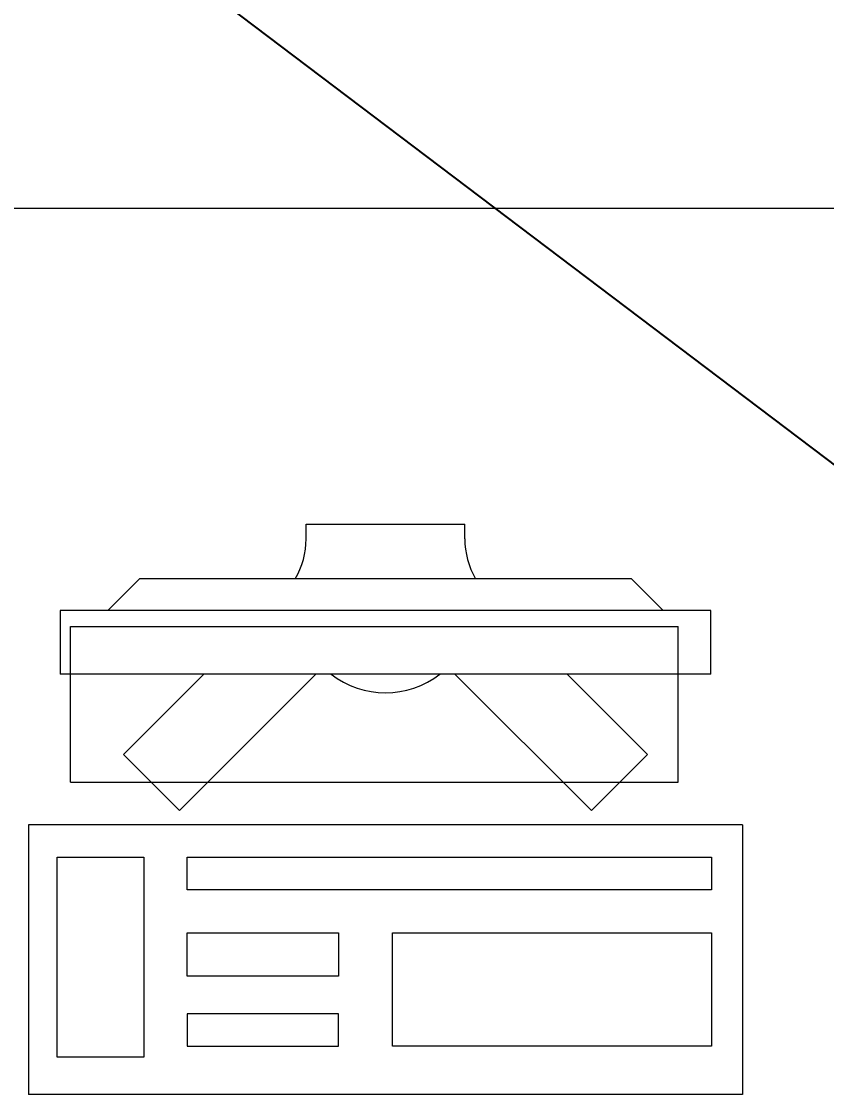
# Model space of a CAD drawing. Header units: metres. Extents: x 75097 to 220695, y -1557923 to -1361206.
# Drawn here: x 111602 to 112110, y -1421370 to -1420694 of the extents above; entities that cross this region are included whole.
import ezdxf
from ezdxf import colors
from ezdxf.entities.mleader import LeaderData, LeaderLine
from ezdxf.math import Vec2, Vec3

# ---------------------------------------------------------------- set-up
doc = ezdxf.new("R2010")
doc.units = ezdxf.units.M
doc.layers.get('0').update_dxf_attribs({"lineweight": 0})
doc.layers.add('A-100 - Copy$0$Medical Equipment and Furniture', color=8, linetype='Continuous', lineweight=0)
doc.layers.add('E-POWR', color=7, linetype='Continuous', lineweight=9, true_color=0x4e7e3e)
doc.styles.get("Standard").update_dxf_attribs({"font": 'GOTHIC.TTF'})

# ---------------------------------------------------------------- blocks, each defined once
blk = doc.blocks.new('A-100 - Copy$0$ITCWLS1-P')
for p, q in [((-0.17, 0.45), (-0.17, 0)), ((-0.17, 0.45), (0, 0.45)), ((0, 0.45), (0, 0)), ((-0.26509, 0.43, 0), (-0.30509, 0.43, 0)), ((-0.30509, 0.43, 0), (-0.30509, 0.02, 0)), ((-0.26509, 0.43, 0), (-0.26509, 0.02, 0)), ((-0.14957, 0.43047), (-0.12914, 0.43047)), ((-0.12914, 0.43047), (-0.12914, 0.40893)), ((-0.197, 0.40939), (-0.295, 0.40939)), ((-0.295, 0.02639), (-0.295, 0.40939)), ((-0.197, 0.02639), (-0.197, 0.40939)), ((-0.32509, 0.38, 0), (-0.30509, 0.4, 0)), ((-0.32509, 0.38, 0), (-0.32509, 0.07, 0)), ((-0.35032, 0.275), (-0.35961, 0.275)), ((-0.35961, 0.175), (-0.35961, 0.275)), ((-0.35032, 0.175), (-0.35961, 0.175)), ((-0.32509, 0.07, 0), (-0.30509, 0.05, 0)), ((-0.197, 0.02639), (-0.295, 0.02639)), ((-0.30509, 0.02, 0), (-0.26509, 0.02, 0)), ((-0.17, 0), (0, 0))]:
    blk.add_line(p, q)
at = {"extrusion": (2.48281e-10, 3.18408e-10, -1)}
for p, q in [((-0.26509, 0.33952), (-0.21443, 0.39019)), ((-0.17907, 0.35483), (-0.21443, 0.39019)), ((-0.26509, 0.26881), (-0.17907, 0.35483))]:
    blk.add_line(p, q, dxfattribs=at)
at = {"extrusion": (2.48281e-10, -3.18408e-10, -1)}
for p, q in [((-0.26509, 0.18119), (-0.17907, 0.09517)), ((-0.26509, 0.11048), (-0.21443, 0.05981)), ((-0.17907, 0.09517), (-0.21443, 0.05981))]:
    blk.add_line(p, q, dxfattribs=at)
for points in [[(-0.12914, 0.40893), (-0.12914, 0.09996), (-0.14957, 0.09996), (-0.14957, 0.43047)], [(-0.14957, 0.09997), (-0.14957, 0.09997), (-0.14957, 0.09997), (-0.14957, 0.09997), (-0.14957, 0.09997), (-0.14957, 0.09997), (-0.14957, 0.09997), (-0.14957, 0.09997), (-0.14957, 0.09997)], [(-0.14957, 0.09997), (-0.14957, 0.09997), (-0.14957, 0.09997), (-0.14957, 0.09997), (-0.14957, 0.09997), (-0.14957, 0.09997), (-0.14957, 0.09997), (-0.14957, 0.09997), (-0.14957, 0.09997), (-0.14957, 0.09997), (-0.14957, 0.09997), (-0.14957, 0.09997), (-0.14957, 0.09997), (-0.14957, 0.09997), (-0.14957, 0.09997), (-0.14957, 0.09997), (-0.14957, 0.09997), (-0.14957, 0.09997)], [(-0.14957, 0.09996), (-0.14957, 0.09996), (-0.14957, 0.09996), (-0.14957, 0.09996), (-0.14957, 0.09996), (-0.14957, 0.09996), (-0.14957, 0.09996), (-0.14957, 0.09996), (-0.14957, 0.09996), (-0.14957, 0.09996)], [(-0.14957, 0.09996), (-0.14957, 0.09996), (-0.14957, 0.09996), (-0.14957, 0.09996), (-0.14957, 0.09996), (-0.14957, 0.09996), (-0.14957, 0.09996)], [(-0.14957, 0.09997), (-0.14957, 0.09997), (-0.14957, 0.09997), (-0.14957, 0.09997), (-0.14957, 0.09997), (-0.14957, 0.09997), (-0.14957, 0.09997), (-0.14957, 0.09997), (-0.14957, 0.09997), (-0.14957, 0.09997)], [(-0.14957, 0.09997), (-0.14957, 0.09997), (-0.14957, 0.09997), (-0.14957, 0.09997), (-0.14957, 0.09997), (-0.14957, 0.09997), (-0.14957, 0.09997), (-0.14957, 0.09997), (-0.14957, 0.09997), (-0.14957, 0.09997), (-0.14957, 0.09997), (-0.14957, 0.09997), (-0.14957, 0.09997), (-0.14957, 0.09997), (-0.14957, 0.09997)], [(-0.14957, 0.09997), (-0.14957, 0.09997), (-0.14957, 0.09997), (-0.14957, 0.09997), (-0.14957, 0.09997), (-0.14957, 0.09997), (-0.14957, 0.09997), (-0.14957, 0.09997), (-0.14957, 0.09997), (-0.14957, 0.09997)], [(-0.14957, 0.09997), (-0.14957, 0.09997), (-0.14957, 0.09997), (-0.14957, 0.09997), (-0.14957, 0.09997), (-0.14957, 0.09997), (-0.14957, 0.09997), (-0.14957, 0.09997), (-0.14957, 0.09997), (-0.14957, 0.09997)], [(-0.14957, 0.09996), (-0.14957, 0.09996), (-0.14957, 0.09996), (-0.14957, 0.09996), (-0.14957, 0.09996), (-0.14957, 0.09996), (-0.14957, 0.09996), (-0.14957, 0.09996), (-0.14957, 0.09996), (-0.14957, 0.09996), (-0.14957, 0.09996), (-0.14957, 0.09996), (-0.14957, 0.09996), (-0.14957, 0.09996), (-0.14957, 0.09996), (-0.14957, 0.09996), (-0.14957, 0.09996), (-0.14957, 0.09996), (-0.14957, 0.09997), (-0.14957, 0.09997), (-0.14957, 0.09997), (-0.14957, 0.09997), (-0.14957, 0.09997), (-0.14957, 0.09997), (-0.14957, 0.09997), (-0.14957, 0.09997), (-0.14957, 0.09997), (-0.14957, 0.09997), (-0.14957, 0.09997), (-0.14957, 0.09997), (-0.14957, 0.09997), (-0.14957, 0.09997), (-0.14956, 0.09997), (-0.14956, 0.09997), (-0.14956, 0.09997), (-0.14956, 0.09996), (-0.14956, 0.09996), (-0.14956, 0.09996), (-0.14956, 0.09996), (-0.14956, 0.09996), (-0.14956, 0.09996), (-0.14956, 0.09996), (-0.14956, 0.09996), (-0.14956, 0.09996), (-0.14956, 0.09996), (-0.14956, 0.09996), (-0.14956, 0.09996), (-0.14956, 0.09996), (-0.14957, 0.09996), (-0.14957, 0.09996), (-0.14957, 0.09996), (-0.14957, 0.09996), (-0.14957, 0.09996), (-0.14957, 0.09996)], [(-0.14957, 0.09996), (-0.14957, 0.09996), (-0.14957, 0.09996), (-0.14957, 0.09996), (-0.14957, 0.09996), (-0.14957, 0.09996), (-0.14957, 0.09996), (-0.14957, 0.09996), (-0.14957, 0.09996), (-0.14957, 0.09996), (-0.14957, 0.09997), (-0.14957, 0.09997), (-0.14957, 0.09997), (-0.14957, 0.09996), (-0.14957, 0.09996), (-0.14957, 0.09996), (-0.14957, 0.09996), (-0.14957, 0.09996), (-0.14957, 0.09996), (-0.14957, 0.09997), (-0.14957, 0.09997), (-0.14957, 0.09997), (-0.14957, 0.09997), (-0.14957, 0.09997), (-0.14957, 0.09997), (-0.14957, 0.09997), (-0.14957, 0.09997), (-0.14957, 0.09997), (-0.14957, 0.09997), (-0.14957, 0.09997), (-0.14957, 0.09997), (-0.14957, 0.09997), (-0.14957, 0.09997), (-0.14957, 0.09997), (-0.14957, 0.09997), (-0.14957, 0.09997), (-0.14957, 0.09997), (-0.14957, 0.09997), (-0.14957, 0.09997), (-0.14957, 0.09997), (-0.14957, 0.09997), (-0.14957, 0.09997), (-0.14957, 0.09997), (-0.14957, 0.09997), (-0.14957, 0.09997), (-0.14957, 0.09997), (-0.14957, 0.09997), (-0.14957, 0.09997), (-0.14957, 0.09997), (-0.14957, 0.09997), (-0.14957, 0.09997), (-0.14957, 0.09997), (-0.14957, 0.09997), (-0.14957, 0.09997), (-0.14957, 0.09997), (-0.14957, 0.09997), (-0.14957, 0.09997), (-0.14957, 0.09997), (-0.14957, 0.09997), (-0.14957, 0.09997), (-0.14957, 0.09997), (-0.14957, 0.09997), (-0.14957, 0.09997), (-0.14957, 0.09997), (-0.14957, 0.09997), (-0.14957, 0.09997), (-0.14957, 0.09997), (-0.14957, 0.09997), (-0.14957, 0.09997), (-0.14957, 0.09997), (-0.14957, 0.09997), (-0.14957, 0.09997), (-0.14957, 0.09997), (-0.14957, 0.09997), (-0.14957, 0.09997), (-0.14957, 0.09997), (-0.14957, 0.09997), (-0.14957, 0.09997), (-0.14957, 0.09997), (-0.14957, 0.09997), (-0.14956, 0.09997), (-0.14957, 0.09997), (-0.14957, 0.09997), (-0.14957, 0.09997), (-0.14957, 0.09997), (-0.14956, 0.09997), (-0.14957, 0.09997), (-0.14957, 0.09997), (-0.14957, 0.09997), (-0.14957, 0.09997), (-0.14957, 0.09997), (-0.14957, 0.09997), (-0.14957, 0.09997), (-0.14957, 0.09997), (-0.14957, 0.09997), (-0.14957, 0.09997), (-0.14956, 0.09997), (-0.14957, 0.09996), (-0.14957, 0.09996), (-0.14957, 0.09996), (-0.14956, 0.09996), (-0.14957, 0.09996), (-0.14957, 0.09996), (-0.14957, 0.09996), (-0.14957, 0.09996), (-0.14957, 0.09996), (-0.14957, 0.09996), (-0.14957, 0.09996), (-0.14957, 0.09996), (-0.14957, 0.09996), (-0.14957, 0.09996)], [(-0.14957, 0.09996), (-0.14957, 0.09996), (-0.14957, 0.09996), (-0.14957, 0.09996), (-0.14957, 0.09996), (-0.14957, 0.09996), (-0.14957, 0.09996), (-0.14957, 0.09996)], [(-0.14957, 0.09996), (-0.14957, 0.09996), (-0.14957, 0.09996), (-0.14957, 0.09996), (-0.14957, 0.09996), (-0.14957, 0.09996), (-0.14957, 0.09996), (-0.14957, 0.09996), (-0.14957, 0.09996), (-0.14957, 0.09996), (-0.14957, 0.09996), (-0.14957, 0.09996), (-0.14957, 0.09996), (-0.14957, 0.09996), (-0.14957, 0.09996), (-0.14957, 0.09996), (-0.14957, 0.09996), (-0.14957, 0.09996), (-0.14957, 0.09996), (-0.14957, 0.09996), (-0.14957, 0.09996), (-0.14957, 0.09996), (-0.14957, 0.09996), (-0.14957, 0.09996), (-0.14957, 0.09996), (-0.14957, 0.09996), (-0.14957, 0.09996), (-0.14957, 0.09996), (-0.14957, 0.09996), (-0.14957, 0.09996), (-0.14957, 0.09996), (-0.14957, 0.09996), (-0.14957, 0.09996), (-0.14957, 0.09996), (-0.14957, 0.09996), (-0.14957, 0.09996), (-0.14957, 0.09996), (-0.14957, 0.09996), (-0.14957, 0.09996), (-0.14957, 0.09996), (-0.14957, 0.09996), (-0.14957, 0.09996), (-0.14957, 0.09996), (-0.14957, 0.09996), (-0.14957, 0.09996), (-0.14957, 0.09996), (-0.14957, 0.09996), (-0.14957, 0.09996), (-0.14956, 0.09996), (-0.14956, 0.09996), (-0.14956, 0.09996), (-0.14956, 0.09996), (-0.14957, 0.09996), (-0.14957, 0.09996), (-0.14957, 0.09996), (-0.14957, 0.09996), (-0.14957, 0.09996), (-0.14957, 0.09996), (-0.14956, 0.09996), (-0.14957, 0.09996), (-0.14957, 0.09996), (-0.14957, 0.09996), (-0.14957, 0.09996), (-0.14957, 0.09996), (-0.14957, 0.09996), (-0.14957, 0.09996), (-0.14957, 0.09996), (-0.14957, 0.09996), (-0.14957, 0.09996), (-0.14956, 0.09996), (-0.14956, 0.09996), (-0.14957, 0.09996), (-0.14957, 0.09996), (-0.14957, 0.09996), (-0.14957, 0.09996), (-0.14957, 0.09996), (-0.14957, 0.09996), (-0.14957, 0.09996), (-0.14957, 0.09996), (-0.14957, 0.09996), (-0.14957, 0.09996), (-0.14957, 0.09996), (-0.14957, 0.09996), (-0.14957, 0.09996), (-0.14957, 0.09996), (-0.14957, 0.09996), (-0.14957, 0.09996), (-0.14957, 0.09996), (-0.14957, 0.09996)], [(-0.14957, 0.09996), (-0.14957, 0.09996), (-0.14957, 0.09996), (-0.14957, 0.09996), (-0.14957, 0.09996), (-0.14957, 0.09996), (-0.14957, 0.09996), (-0.14957, 0.09996), (-0.14957, 0.09996), (-0.14957, 0.09996), (-0.14957, 0.09996), (-0.14957, 0.09996)], [(-0.14957, 0.09996), (-0.14957, 0.09996), (-0.14956, 0.09996), (-0.14956, 0.09996), (-0.14956, 0.09996), (-0.14956, 0.09996), (-0.14957, 0.09996)], [(-0.14957, 0.09996), (-0.14957, 0.09996), (-0.14957, 0.09996), (-0.14957, 0.09996), (-0.14957, 0.09996), (-0.14957, 0.09996), (-0.14957, 0.09996), (-0.14957, 0.09996), (-0.14957, 0.09996), (-0.14956, 0.09996), (-0.14956, 0.09996), (-0.14956, 0.09996), (-0.14956, 0.09996), (-0.14956, 0.09996), (-0.14956, 0.09996), (-0.14956, 0.09996), (-0.14957, 0.09996)]]:
    blk.add_lwpolyline(points)
for points in [[(-0.1019, 0.43047), (-0.03039, 0.43047), (-0.03039, 0.22944), (-0.1019, 0.22944)], [(-0.1019, 0.19536), (-0.07466, 0.19536), (-0.07466, 0.09996), (-0.1019, 0.09996)], [(-0.03039, 0.19536), (-0.05082, 0.19536), (-0.05082, 0.09996), (-0.03039, 0.09996)], [(-0.14956, 0.09996), (-0.14956, 0.09996), (-0.14956, 0.09996), (-0.14956, 0.09996), (-0.14956, 0.09996), (-0.14956, 0.09996), (-0.14956, 0.09996), (-0.14956, 0.09996), (-0.14957, 0.09996), (-0.14957, 0.09996), (-0.14957, 0.09996), (-0.14957, 0.09996), (-0.14957, 0.09996), (-0.14957, 0.09996), (-0.14957, 0.09996), (-0.14957, 0.09996), (-0.14957, 0.09996), (-0.14957, 0.09996), (-0.14957, 0.09996), (-0.14957, 0.09996), (-0.14957, 0.09996), (-0.14957, 0.09996), (-0.14957, 0.09996), (-0.14957, 0.09996), (-0.14957, 0.09996), (-0.14957, 0.09996), (-0.14957, 0.09996), (-0.14957, 0.09996), (-0.14957, 0.09996), (-0.14957, 0.09996), (-0.14957, 0.09996), (-0.14957, 0.09996), (-0.14957, 0.09996), (-0.14957, 0.09996), (-0.14957, 0.09996), (-0.14957, 0.09996), (-0.14957, 0.09996), (-0.14957, 0.09996), (-0.14957, 0.09996), (-0.14957, 0.09996), (-0.14957, 0.09996), (-0.14957, 0.09996), (-0.14957, 0.09996), (-0.14957, 0.09996), (-0.14957, 0.09996), (-0.14957, 0.09996), (-0.14957, 0.09996), (-0.14957, 0.09996), (-0.14957, 0.09996), (-0.14957, 0.09996), (-0.14957, 0.09996), (-0.14957, 0.09996), (-0.14957, 0.09996), (-0.14957, 0.09996), (-0.14957, 0.09996), (-0.14957, 0.09996), (-0.14957, 0.09996), (-0.14956, 0.09996), (-0.14956, 0.09996), (-0.14956, 0.09996), (-0.14956, 0.09996), (-0.14956, 0.09996), (-0.14956, 0.09996), (-0.14956, 0.09996), (-0.14956, 0.09996), (-0.14956, 0.09996), (-0.14956, 0.09996), (-0.14956, 0.09996), (-0.14956, 0.09996), (-0.14956, 0.09996), (-0.14956, 0.09996), (-0.14956, 0.09996), (-0.14956, 0.09996), (-0.14956, 0.09996), (-0.14956, 0.09996), (-0.14956, 0.09996), (-0.14956, 0.09996), (-0.14956, 0.09996), (-0.14956, 0.09996), (-0.14956, 0.09996), (-0.14956, 0.09996), (-0.14956, 0.09996), (-0.14956, 0.09996), (-0.14956, 0.09996), (-0.14956, 0.09996), (-0.14956, 0.09996), (-0.14956, 0.09996), (-0.14956, 0.09996), (-0.14956, 0.09996), (-0.14957, 0.09996), (-0.14957, 0.09996), (-0.14957, 0.09996), (-0.14957, 0.09996), (-0.14957, 0.09996), (-0.14957, 0.09996), (-0.14957, 0.09996), (-0.14957, 0.09996), (-0.14957, 0.09996), (-0.14957, 0.09996), (-0.14957, 0.09996), (-0.14957, 0.09996), (-0.14957, 0.09996), (-0.14957, 0.09996), (-0.14957, 0.09996), (-0.14957, 0.09996), (-0.14957, 0.09996), (-0.14957, 0.09996), (-0.14957, 0.09996), (-0.14957, 0.09996), (-0.14957, 0.09996), (-0.14957, 0.09996), (-0.14957, 0.09996), (-0.14957, 0.09996), (-0.14957, 0.09996), (-0.14957, 0.09996), (-0.14957, 0.09996), (-0.14957, 0.09996), (-0.14957, 0.09996), (-0.14957, 0.09996), (-0.14957, 0.09996), (-0.14957, 0.09996), (-0.14957, 0.09996), (-0.14957, 0.09996), (-0.14957, 0.09996), (-0.14957, 0.09996), (-0.14957, 0.09996), (-0.14957, 0.09996), (-0.14957, 0.09996), (-0.14957, 0.09996), (-0.14957, 0.09996), (-0.14957, 0.09996), (-0.14957, 0.09996), (-0.14957, 0.09996), (-0.14957, 0.09996), (-0.14957, 0.09996), (-0.14957, 0.09996), (-0.14957, 0.09996), (-0.14957, 0.09996), (-0.14957, 0.09996), (-0.14957, 0.09996), (-0.14957, 0.09996), (-0.14957, 0.09996), (-0.14957, 0.09996), (-0.14957, 0.09996), (-0.14957, 0.09996), (-0.14957, 0.09996), (-0.14957, 0.09996), (-0.14957, 0.09996), (-0.14957, 0.09996), (-0.14957, 0.09996), (-0.14957, 0.09996), (-0.14957, 0.09996), (-0.14957, 0.09996), (-0.14957, 0.09996), (-0.14956, 0.09996), (-0.14956, 0.09996), (-0.14956, 0.09996), (-0.14956, 0.09996), (-0.14956, 0.09996), (-0.14956, 0.09996), (-0.14956, 0.09996), (-0.14956, 0.09996), (-0.14956, 0.09996), (-0.14956, 0.09996), (-0.14956, 0.09996), (-0.14956, 0.09996), (-0.14956, 0.09996), (-0.14956, 0.09996), (-0.14956, 0.09996), (-0.14956, 0.09996), (-0.14956, 0.09996), (-0.14956, 0.09996), (-0.14956, 0.09996), (-0.14956, 0.09996), (-0.14956, 0.09996), (-0.14956, 0.09996), (-0.14956, 0.09996), (-0.14956, 0.09996), (-0.14956, 0.09996), (-0.14956, 0.09996), (-0.14956, 0.09996), (-0.14956, 0.09996), (-0.14956, 0.09996), (-0.14956, 0.09996), (-0.14956, 0.09996), (-0.14956, 0.09996), (-0.14956, 0.09996), (-0.14956, 0.09996), (-0.14956, 0.09996), (-0.14956, 0.09996), (-0.14956, 0.09996), (-0.14956, 0.09996), (-0.14956, 0.09996), (-0.14956, 0.09996), (-0.14956, 0.09996), (-0.14956, 0.09996), (-0.14956, 0.09996), (-0.14956, 0.09996), (-0.14956, 0.09996), (-0.14956, 0.09996), (-0.14956, 0.09996), (-0.14957, 0.09996), (-0.14957, 0.09996), (-0.14957, 0.09996), (-0.14957, 0.09996), (-0.14957, 0.09996), (-0.14957, 0.09996), (-0.14957, 0.09996), (-0.14957, 0.09996), (-0.14957, 0.09996), (-0.14957, 0.09996), (-0.14957, 0.09996), (-0.14957, 0.09996), (-0.14957, 0.09996), (-0.14957, 0.09996), (-0.14957, 0.09996), (-0.14957, 0.09996), (-0.14957, 0.09996), (-0.14957, 0.09996), (-0.14957, 0.09996), (-0.14957, 0.09996), (-0.14957, 0.09996), (-0.14957, 0.09996), (-0.14957, 0.09996), (-0.14957, 0.09996), (-0.14957, 0.09996), (-0.14957, 0.09996), (-0.14957, 0.09996), (-0.14957, 0.09996), (-0.14957, 0.09996), (-0.14957, 0.09996), (-0.14957, 0.09996), (-0.14957, 0.09996), (-0.14957, 0.09996), (-0.14957, 0.09996), (-0.14956, 0.09996), (-0.14956, 0.09996), (-0.14956, 0.09996), (-0.14956, 0.09996), (-0.14956, 0.09996), (-0.14956, 0.09996), (-0.14956, 0.09996), (-0.14956, 0.09996), (-0.14956, 0.09996), (-0.14956, 0.09996), (-0.14956, 0.09996), (-0.14956, 0.09996), (-0.14956, 0.09996), (-0.14956, 0.09996), (-0.14956, 0.09996), (-0.14956, 0.09996), (-0.14956, 0.09996), (-0.14956, 0.09996), (-0.14956, 0.09996), (-0.14956, 0.09996), (-0.14956, 0.09996), (-0.14956, 0.09996), (-0.14956, 0.09996), (-0.14956, 0.09996), (-0.14956, 0.09996), (-0.14956, 0.09996), (-0.14956, 0.09996), (-0.14956, 0.09996), (-0.14956, 0.09996), (-0.14956, 0.09996), (-0.14956, 0.09996), (-0.14956, 0.09996), (-0.14956, 0.09996), (-0.14956, 0.09996), (-0.14956, 0.09996), (-0.14956, 0.09996), (-0.14956, 0.09996), (-0.14956, 0.09996), (-0.14956, 0.09996), (-0.14956, 0.09996), (-0.14956, 0.09996), (-0.14956, 0.09996)], [(-0.14957, 0.09996), (-0.14957, 0.09996), (-0.14957, 0.09996), (-0.14957, 0.09996), (-0.14957, 0.09996), (-0.14957, 0.09996), (-0.14957, 0.09996), (-0.14957, 0.09996), (-0.14957, 0.09996), (-0.14957, 0.09996), (-0.14957, 0.09996), (-0.14957, 0.09996), (-0.14957, 0.09996), (-0.14957, 0.09996), (-0.14957, 0.09996), (-0.14957, 0.09996), (-0.14957, 0.09996), (-0.14957, 0.09996), (-0.14957, 0.09996), (-0.14957, 0.09996), (-0.14957, 0.09996), (-0.14957, 0.09996), (-0.14957, 0.09996), (-0.14957, 0.09996), (-0.14957, 0.09996), (-0.14957, 0.09996), (-0.14957, 0.09996), (-0.14957, 0.09996), (-0.14957, 0.09996), (-0.14957, 0.09996), (-0.14957, 0.09996), (-0.14957, 0.09996), (-0.14957, 0.09996), (-0.14957, 0.09996), (-0.14957, 0.09996), (-0.14957, 0.09996), (-0.14957, 0.09996), (-0.14957, 0.09996), (-0.14957, 0.09996), (-0.14957, 0.09996), (-0.14957, 0.09996), (-0.14957, 0.09996), (-0.14957, 0.09996), (-0.14957, 0.09996), (-0.14957, 0.09996), (-0.14957, 0.09996), (-0.14957, 0.09996), (-0.14957, 0.09996), (-0.14957, 0.09996), (-0.14957, 0.09996), (-0.14957, 0.09996), (-0.14957, 0.09996), (-0.14957, 0.09996), (-0.14957, 0.09996), (-0.14957, 0.09996), (-0.14957, 0.09996), (-0.14957, 0.09996), (-0.14957, 0.09996), (-0.14957, 0.09996), (-0.14957, 0.09996), (-0.14957, 0.09996), (-0.14957, 0.09996), (-0.14957, 0.09996), (-0.14957, 0.09996), (-0.14957, 0.09996), (-0.14957, 0.09996), (-0.14957, 0.09996), (-0.14957, 0.09996), (-0.14957, 0.09996), (-0.14957, 0.09996), (-0.14957, 0.09996), (-0.14957, 0.09996), (-0.14957, 0.09996), (-0.14957, 0.09996), (-0.14957, 0.09996), (-0.14957, 0.09996), (-0.14957, 0.09996), (-0.14957, 0.09996), (-0.14957, 0.09996), (-0.14957, 0.09996), (-0.14957, 0.09996), (-0.14957, 0.09996), (-0.14957, 0.09996), (-0.14957, 0.09996), (-0.14957, 0.09996), (-0.14957, 0.09996), (-0.14957, 0.09996), (-0.14957, 0.09996), (-0.14957, 0.09996), (-0.14957, 0.09996), (-0.14957, 0.09996), (-0.14957, 0.09996), (-0.14957, 0.09996), (-0.14957, 0.09996), (-0.14957, 0.09996), (-0.14957, 0.09996), (-0.14957, 0.09996), (-0.14957, 0.09996), (-0.14957, 0.09996), (-0.14957, 0.09996), (-0.14957, 0.09996), (-0.14957, 0.09996), (-0.14957, 0.09996), (-0.14957, 0.09996), (-0.14957, 0.09996), (-0.14957, 0.09996), (-0.14957, 0.09996), (-0.14957, 0.09996), (-0.14957, 0.09996), (-0.14957, 0.09996), (-0.14957, 0.09996), (-0.14957, 0.09996), (-0.14957, 0.09996), (-0.14957, 0.09996), (-0.14957, 0.09996), (-0.14957, 0.09996), (-0.14957, 0.09996), (-0.14957, 0.09996), (-0.14957, 0.09996), (-0.14957, 0.09996), (-0.14957, 0.09996), (-0.14957, 0.09996), (-0.14957, 0.09996), (-0.14957, 0.09996), (-0.14957, 0.09996), (-0.14957, 0.09996), (-0.14957, 0.09996), (-0.14957, 0.09996), (-0.14957, 0.09996), (-0.14957, 0.09996), (-0.14957, 0.09996), (-0.14957, 0.09996), (-0.14957, 0.09996), (-0.14957, 0.09996), (-0.14957, 0.09996), (-0.14957, 0.09996), (-0.14957, 0.09996), (-0.14957, 0.09996), (-0.14957, 0.09996), (-0.14957, 0.09996), (-0.14957, 0.09996), (-0.14957, 0.09996), (-0.14957, 0.09996), (-0.14957, 0.09996), (-0.14957, 0.09996), (-0.14957, 0.09996), (-0.14957, 0.09996), (-0.14957, 0.09996), (-0.14957, 0.09996), (-0.14957, 0.09996), (-0.14957, 0.09996), (-0.14957, 0.09996), (-0.14957, 0.09996), (-0.14957, 0.09996), (-0.14957, 0.09996), (-0.14957, 0.09996), (-0.14957, 0.09996), (-0.14957, 0.09996), (-0.14957, 0.09996), (-0.14957, 0.09996), (-0.14957, 0.09996), (-0.14957, 0.09996), (-0.14957, 0.09996), (-0.14957, 0.09996), (-0.14957, 0.09996), (-0.14957, 0.09996), (-0.14957, 0.09996), (-0.14957, 0.09996), (-0.14957, 0.09996), (-0.14957, 0.09996), (-0.14957, 0.09996), (-0.14957, 0.09996), (-0.14957, 0.09996), (-0.14957, 0.09996), (-0.14957, 0.09996), (-0.14957, 0.09996), (-0.14957, 0.09996), (-0.14957, 0.09996), (-0.14957, 0.09996), (-0.14957, 0.09996), (-0.14957, 0.09996), (-0.14957, 0.09996), (-0.14957, 0.09996), (-0.14957, 0.09996), (-0.14957, 0.09996), (-0.14957, 0.09996), (-0.14957, 0.09996), (-0.14957, 0.09996), (-0.14957, 0.09996), (-0.14957, 0.09996), (-0.14957, 0.09996), (-0.14957, 0.09996), (-0.14957, 0.09996), (-0.14957, 0.09996), (-0.14957, 0.09996), (-0.14957, 0.09996), (-0.14957, 0.09996), (-0.14957, 0.09996), (-0.14957, 0.09996), (-0.14957, 0.09996), (-0.14957, 0.09996), (-0.14957, 0.09996), (-0.14957, 0.09996), (-0.14957, 0.09996), (-0.14957, 0.09996), (-0.14957, 0.09996), (-0.14957, 0.09996), (-0.14957, 0.09996), (-0.14957, 0.09996), (-0.14957, 0.09996), (-0.14957, 0.09996), (-0.14957, 0.09996), (-0.14957, 0.09996), (-0.14957, 0.09996)], [(-0.14957, 0.09996), (-0.14957, 0.09996), (-0.14957, 0.09996), (-0.14957, 0.09996), (-0.14957, 0.09996), (-0.14957, 0.09996), (-0.14957, 0.09996), (-0.14957, 0.09996), (-0.14957, 0.09996), (-0.14957, 0.09996), (-0.14957, 0.09996), (-0.14957, 0.09996), (-0.14957, 0.09996), (-0.14957, 0.09996), (-0.14957, 0.09996), (-0.14957, 0.09996), (-0.14957, 0.09996), (-0.14957, 0.09996), (-0.14957, 0.09996), (-0.14957, 0.09996), (-0.14957, 0.09996), (-0.14957, 0.09996), (-0.14957, 0.09996), (-0.14957, 0.09996), (-0.14957, 0.09996), (-0.14957, 0.09996), (-0.14957, 0.09996), (-0.14957, 0.09996), (-0.14957, 0.09996), (-0.14957, 0.09996), (-0.14957, 0.09996), (-0.14957, 0.09996), (-0.14957, 0.09996), (-0.14957, 0.09996), (-0.14957, 0.09996), (-0.14957, 0.09996), (-0.14957, 0.09996), (-0.14957, 0.09996), (-0.14957, 0.09996), (-0.14957, 0.09996), (-0.14957, 0.09996), (-0.14957, 0.09996), (-0.14957, 0.09996), (-0.14957, 0.09996), (-0.14957, 0.09996), (-0.14957, 0.09996), (-0.14957, 0.09996), (-0.14957, 0.09996), (-0.14957, 0.09996), (-0.14957, 0.09996), (-0.14957, 0.09996), (-0.14957, 0.09996), (-0.14957, 0.09996), (-0.14957, 0.09996), (-0.14957, 0.09996), (-0.14957, 0.09996), (-0.14957, 0.09996), (-0.14957, 0.09996), (-0.14957, 0.09996), (-0.14957, 0.09996), (-0.14957, 0.09996), (-0.14957, 0.09996), (-0.14957, 0.09996), (-0.14957, 0.09996), (-0.14957, 0.09996), (-0.14957, 0.09996), (-0.14957, 0.09996), (-0.14957, 0.09996), (-0.14957, 0.09996), (-0.14957, 0.09996), (-0.14957, 0.09996), (-0.14957, 0.09996), (-0.14957, 0.09996), (-0.14957, 0.09996), (-0.14957, 0.09996), (-0.14957, 0.09996), (-0.14957, 0.09996), (-0.14957, 0.09996), (-0.14957, 0.09996), (-0.14957, 0.09996), (-0.14957, 0.09996), (-0.14957, 0.09996), (-0.14957, 0.09996), (-0.14957, 0.09996), (-0.14957, 0.09996), (-0.14957, 0.09996), (-0.14957, 0.09996), (-0.14957, 0.09996), (-0.14957, 0.09996), (-0.14957, 0.09996), (-0.14957, 0.09996), (-0.14957, 0.09996), (-0.14957, 0.09996), (-0.14957, 0.09996), (-0.14957, 0.09996), (-0.14957, 0.09996), (-0.14957, 0.09996), (-0.14957, 0.09996), (-0.14957, 0.09996), (-0.14957, 0.09996), (-0.14957, 0.09996), (-0.14957, 0.09996), (-0.14957, 0.09996), (-0.14957, 0.09996), (-0.14957, 0.09996), (-0.14957, 0.09996), (-0.14957, 0.09996), (-0.14957, 0.09996), (-0.14957, 0.09996), (-0.14957, 0.09996), (-0.14957, 0.09996), (-0.14957, 0.09996), (-0.14957, 0.09996), (-0.14957, 0.09996), (-0.14957, 0.09996), (-0.14957, 0.09996), (-0.14957, 0.09996), (-0.14957, 0.09996), (-0.14957, 0.09996), (-0.14957, 0.09996), (-0.14957, 0.09996), (-0.14957, 0.09996), (-0.14957, 0.09996), (-0.14957, 0.09996), (-0.14957, 0.09996), (-0.14957, 0.09996), (-0.14957, 0.09996), (-0.14957, 0.09996), (-0.14957, 0.09996), (-0.14957, 0.09996), (-0.14957, 0.09996), (-0.14957, 0.09996), (-0.14957, 0.09996), (-0.14957, 0.09996), (-0.14957, 0.09996), (-0.14957, 0.09996), (-0.14957, 0.09996), (-0.14957, 0.09996), (-0.14957, 0.09996), (-0.14957, 0.09996), (-0.14957, 0.09996), (-0.14957, 0.09996), (-0.14957, 0.09996), (-0.14957, 0.09996), (-0.14957, 0.09996), (-0.14957, 0.09996), (-0.14957, 0.09996), (-0.14957, 0.09996), (-0.14957, 0.09996), (-0.14957, 0.09996), (-0.14957, 0.09996), (-0.14957, 0.09996), (-0.14957, 0.09996), (-0.14957, 0.09996), (-0.14957, 0.09996), (-0.14957, 0.09996), (-0.14957, 0.09996), (-0.14957, 0.09996), (-0.14957, 0.09996), (-0.14957, 0.09996), (-0.14957, 0.09996), (-0.14957, 0.09996), (-0.14957, 0.09996), (-0.14957, 0.09996), (-0.14957, 0.09996), (-0.14957, 0.09996), (-0.14957, 0.09996), (-0.14957, 0.09996), (-0.14957, 0.09996), (-0.14957, 0.09996), (-0.14957, 0.09996), (-0.14957, 0.09996), (-0.14957, 0.09996), (-0.14957, 0.09996), (-0.14957, 0.09996), (-0.14957, 0.09996), (-0.14957, 0.09996), (-0.14957, 0.09996), (-0.14957, 0.09996), (-0.14957, 0.09996), (-0.14957, 0.09996), (-0.14957, 0.09996), (-0.14957, 0.09996), (-0.14957, 0.09996), (-0.14957, 0.09996), (-0.14957, 0.09996), (-0.14957, 0.09996), (-0.14957, 0.09996), (-0.14957, 0.09996), (-0.14957, 0.09996), (-0.14957, 0.09996), (-0.14957, 0.09996), (-0.14957, 0.09996), (-0.14957, 0.09996), (-0.14957, 0.09996), (-0.14957, 0.09996), (-0.14957, 0.09996), (-0.14957, 0.09996), (-0.14957, 0.09996), (-0.14957, 0.09996), (-0.14957, 0.09996), (-0.14957, 0.09996), (-0.14957, 0.09996), (-0.14957, 0.09996), (-0.14957, 0.09996), (-0.14957, 0.09996), (-0.14957, 0.09996), (-0.14957, 0.09996), (-0.14957, 0.09996), (-0.14957, 0.09996), (-0.14957, 0.09996), (-0.14957, 0.09996), (-0.14957, 0.09996), (-0.14957, 0.09996), (-0.14957, 0.09996), (-0.14957, 0.09996), (-0.14957, 0.09996), (-0.14957, 0.09996), (-0.14957, 0.09996)], [(-0.14957, 0.0727), (-0.02358, 0.0727), (-0.02358, 0.01818), (-0.14957, 0.01818)]]:
    blk.add_lwpolyline(points, close=True)
for centre, radius, start, end in [((-0.35032, 0.325), 0.05, 270, 300.30934), ((-0.3089, 0.225), 0.05564, 321.94311, 38.05689), ((-0.35032, 0.125), 0.05, 59.69066, 90)]:
    blk.add_arc(centre, radius, start, end)
blk = doc.blocks.new('A-100 - Copy$0$GF21043-P')
blk.add_line((0.8, 0.75), (-0.8, 0.75))
blk = doc.blocks.new('A-100 - Copy')
at = {"layer": 'A-100 - Copy$0$Medical Equipment and Furniture', "extrusion": (8.17187e-07, 1.19924e-18, 1), "xscale": 1000.000000000002, "yscale": 1000.000000000002, "zscale": 1000.000000000002}
blk.add_blockref('A-100 - Copy$0$GF21043-P', (111816.93, -1421561.44, 2.45), dxfattribs=at)
at = {"layer": 'A-100 - Copy$0$Medical Equipment and Furniture', "extrusion": (2.34751e-05, 2.20203e-06, 1), "xscale": 1000.000000000004, "yscale": 1000.000000000004, "zscale": 1000.000000000004, "rotation": 269.9985892333461}
blk.add_blockref('A-100 - Copy$0$ITCWLS1-P', (111606.55, -1421370.06, 1.86), dxfattribs=at)

msp = doc.modelspace()

# ---------------------------------------------------------------- leaders
at = {"layer": 'E-POWR'}
ml = msp.add_multileader_mtext('Standard', dxfattribs=at)
ml.set_content('#R3\\PTO PP-01', color=256)
ml.set_leader_properties()
ml.build(insert=Vec2(0, 0))
ml.multileader.update_dxf_attribs({"text_right_attachment_type": 6, "dogleg_length": 200, "arrow_head_size": 200})
ctx = ml.context
ctx.base_point, ctx.char_height, ctx.arrow_head_size, ctx.landing_gap_size, ctx.plane_origin = Vec3(110094.51, -1420117.12), 150, 200, 0.09, Vec3(111295.38, -1424585.65)
ctx.right_attachment, ctx.text_align_type = 6, 2
notes = []
notes.append((ctx, [(1, (1, 1, 0), (111119.94, -1420220.23), (-1, 0), 200, [(0, [(112430.03, -1421212.06)], 0, [])])]))
ctx.mtext.insert, ctx.mtext.alignment, ctx.mtext.flow_direction = Vec3(110919.85, -1420040.23), 3, 5
for ctx, leaders in notes:
    for number, flags, end, landing, length, lines in leaders:
        leader = LeaderData()
        leader.index, (leader.has_last_leader_line, leader.has_dogleg_vector, leader.attachment_direction) = number, flags
        leader.last_leader_point, leader.dogleg_vector, leader.dogleg_length = Vec3(end), Vec3(landing), length
        for number, points, colour, breaks in lines:
            line = LeaderLine()
            line.index, line.vertices, line.color, line.breaks = number, Vec3.list(points), colors.encode_raw_color(colour), breaks
            leader.lines.append(line)
        ctx.leaders.append(leader)

# ---------------------------------------------------------------- next in the draw order: block references
msp.add_blockref('A-100 - Copy', (0, 0))

doc.saveas('drawing.dxf')
